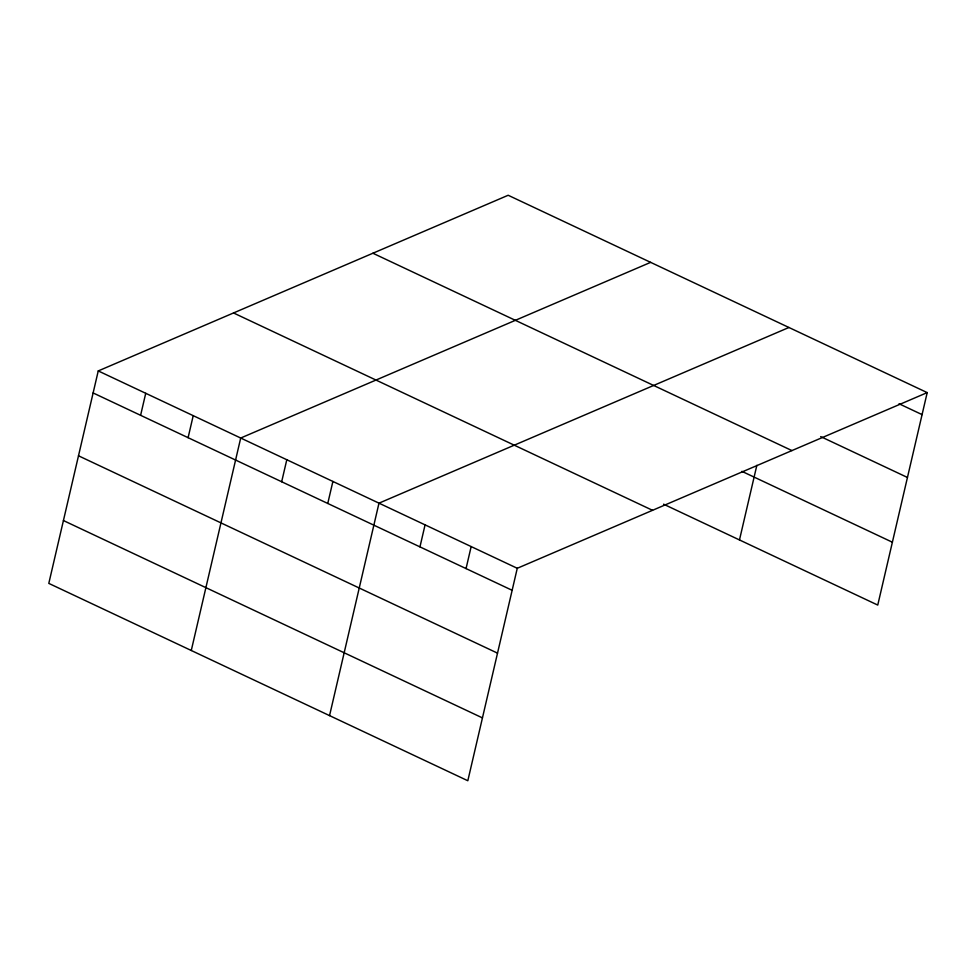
<?xml version="1.0" encoding="UTF-8"?>
<svg xmlns="http://www.w3.org/2000/svg" width="976" height="976" viewBox="0 0 976 976"><rect width="100%" height="100%" fill="white"/><g stroke="black" fill="none" stroke-linecap="round" stroke-linejoin="round"><path stroke-width="1.46" d="M927.2 392.608L508.179 195.261L98.247 370.929L48.8 583.392L467.821 780.739L517.268 568.288L927.2 392.608L877.753 605.071L663.57 504.189M140.605 415.312L145.729 393.304M188.1 437.675L193.224 415.666M191.272 650.492L240.706 438.029L650.65 262.349M281.674 481.754L286.798 459.745M327.765 503.457L332.889 481.449M329.546 715.615L378.981 503.165L788.925 327.485M419.961 546.877L425.072 524.868M466.052 568.581L471.164 546.572M739.479 539.935L756.851 465.32M899.03 403.759L922.076 414.617M820.694 436.601L907.448 477.459M372.905 253.235L791.926 450.583M741.906 471.347L892.381 542.217M233.52 312.954L652.541 510.314M98.247 370.929L517.268 568.288M93.123 392.95L512.144 590.297M78.495 455.792L497.516 653.139M63.428 520.55L482.449 717.897"/></g></svg>
